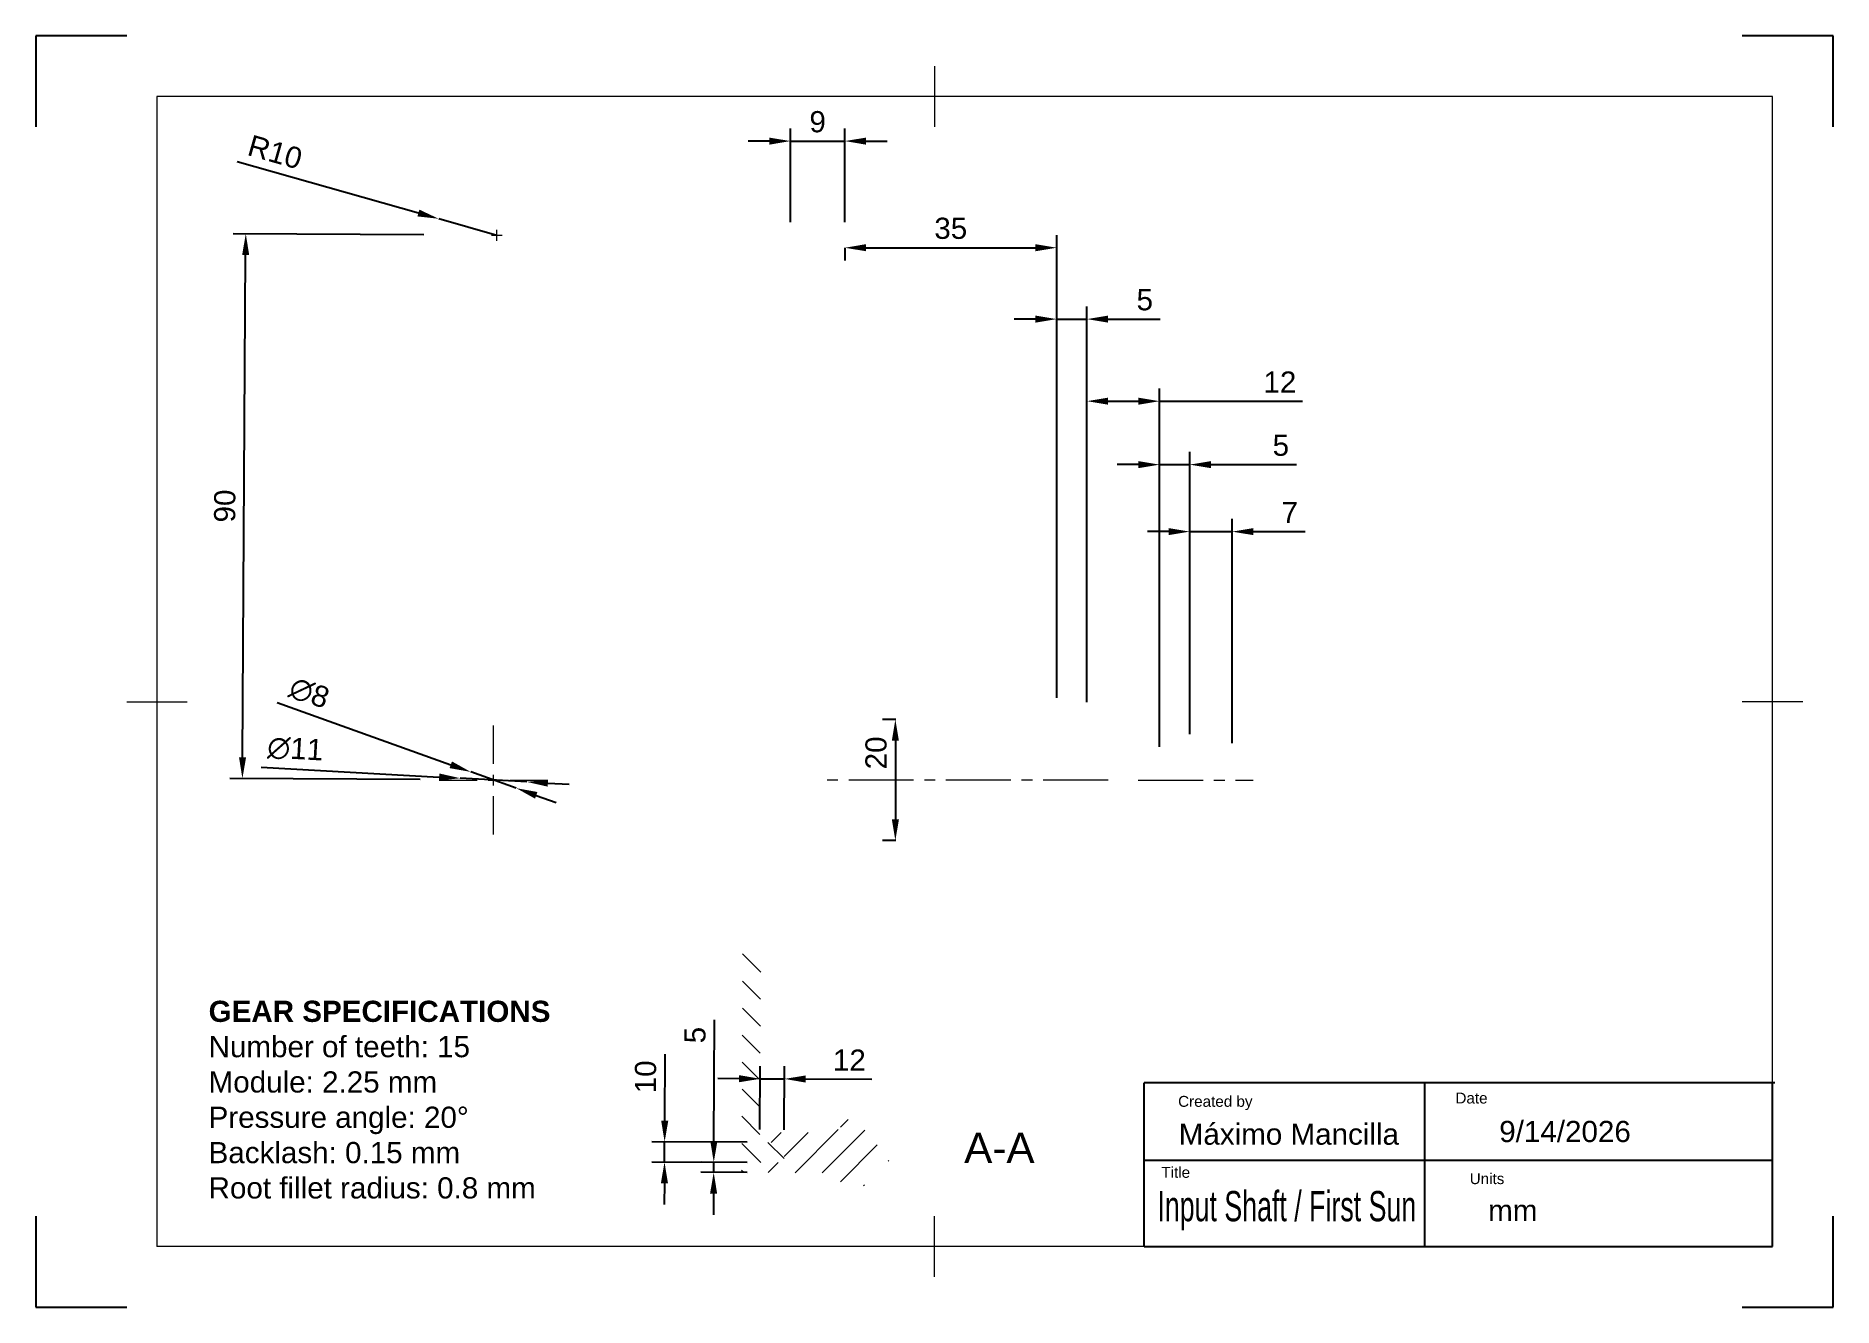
# Paper-space layout 'Sheet1' of a CAD drawing. Header units: millimetres. Extents: x 0 to 297, y 0 to 210.
import ezdxf
from ezdxf.enums import TextEntityAlignment as Align

# ---------------------------------------------------------------- set-up
doc = ezdxf.new("R2010")
doc.units = ezdxf.units.MM
doc.header["$LTSCALE"] = 0.75
doc.linetypes.add('CENTER2', pattern=[28.575, 19.05, -3.175, 3.175, -3.175])
for name, color, linetype, lineweight in [('BORDER', 7, 'Continuous', 18), ('FD_Dimensions', 7, 'Continuous', 18), ('Hatching', 7, 'Continuous', 18), ('Notes', 7, 'Continuous', 18), ('Smart Centers', 7, 'CENTER2', 18), ('TITLEBLOCK', 7, 'Continuous', 25), ('View Labels', 7, 'Continuous', 18)]:
    doc.layers.add(name, color=color, linetype=linetype, lineweight=lineweight)
doc.styles.add('FusionTitle', font='arial.ttf')
doc.styles.get("Standard").update_dxf_attribs({"font": 'arial.ttf'})
doc.dimstyles.new('Dim-ISO-25', dxfattribs={"dimtxt": 3.5, "dimasz": 3.5, "dimexe": 2.1, "dimexo": 2.1, "dimgap": 1.4, "dimtad": 1, "dimzin": 12, "dimdsep": 46, "dimtxsty": 'Standard', "dimcen": 0, "dimazin": 3, "dimtp": 0.1, "dimtm": 0.1, "dimtfac": 0.714286, "dimtmove": 0, "dimatfit": 3, "dimfxl": 1, "dimtzin": 12, "dimarcsym": 0})

# ---------------------------------------------------------------- blocks, each defined once
blk = doc.blocks.new('ISO_A4(L)_SHEET')
at = {"layer": 'BORDER'}
for p, q in [((148.5, 205), (148.5, 195)), ((287, 200), (20, 200)), ((20, 200), (20, 10)), ((287, 10), (287, 200)), ((15, 100), (25, 100)), ((292, 100), (282, 100)), ((148.5, 5), (148.5, 15)), ((287, 10), (20, 10))]:
    blk.add_line(p, q, dxfattribs=at)
at = {"layer": 'Defpoints'}
for p, q in [((0, 210), (0, 195)), ((15, 210), (0, 210)), ((297, 210), (282, 210)), ((297, 195), (297, 210)), ((0, 15), (0, 0)), ((297, 0), (297, 15)), ((0, 0), (15, 0)), ((282, 0), (297, 0))]:
    blk.add_line(p, q, dxfattribs=at)
blk = doc.blocks.new('*U25')
at = {"layer": 'Smart Centers', "color": 0, "ltscale": 0.75, "transparency": 16777216}
for p, q in [((0, 2.68), (0, 9)), ((-9, 0), (-2.68, 0)), ((2.68, 0), (9, 0)), ((0, -9), (0, -2.68))]:
    blk.add_line(p, q, dxfattribs=at)
at = {"layer": 'Smart Centers', "color": 0, "linetype": 'Continuous', "ltscale": 0.75, "transparency": 16777216}
for p, q in [((-0.89, 0), (0.89, 0)), ((0, -0.89), (0, 0.89))]:
    blk.add_line(p, q, dxfattribs=at)
blk = doc.blocks.new('*U26')
at = {"layer": 'Smart Centers', "color": 0, "linetype": 'Continuous', "ltscale": 0.75, "transparency": 16777216}
for p, q in [((-0.89, 0), (0.89, 0)), ((0, -0.89), (0, 0.89))]:
    blk.add_line(p, q, dxfattribs=at)
blk = doc.blocks.new('*D27')
at = {"layer": 'Defpoints', "color": 0, "transparency": 16777216}
for p in [(34.68, 177.32), (66.18, 177.12), (65.62, 87.13)]:
    blk.add_point(p, dxfattribs=at)
at = {"layer": 'FD_Dimensions', "color": 0, "lineweight": -2, "transparency": 16777216}
for p, q in [((64.08, 177.14), (32.58, 177.33)), ((34.14, 90.82), (34.66, 173.82)), ((63.52, 87.14), (32.02, 87.34))]:
    blk.add_line(p, q, dxfattribs=at)
at = {"layer": 'FD_Dimensions', "color": 0, "transparency": 16777216}
for points in [[(34.08, 173.82), (35.24, 173.82), (34.68, 177.32)], [(33.56, 90.83), (34.73, 90.82), (34.12, 87.32)]]:
    blk.add_solid(points, dxfattribs=at)
at = {"layer": 'FD_Dimensions', "color": 0, "transparency": 16777216, "insert": (31.22, 132.34), "char_height": 3.5, "attachment_point": 5, "rotation": 89.6434}
blk.add_mtext('90', dxfattribs=at)
blk = doc.blocks.new('*D28')
at = {"layer": 'Defpoints', "color": 0, "transparency": 16777216}
for p in [(66.56, 179.8), (76.18, 177.06)]:
    blk.add_point(p, dxfattribs=at)
at = {"layer": 'FD_Dimensions', "color": 0, "lineweight": -2, "transparency": 16777216}
for p, q in [((33.28, 189.26), (63.2, 180.75)), ((76.18, 177.06), (66.56, 179.8))]:
    blk.add_line(p, q, dxfattribs=at)
at = {"layer": 'FD_Dimensions', "color": 0, "transparency": 16777216}
blk.add_solid([(63.36, 181.31), (63.04, 180.19), (66.56, 179.8)], dxfattribs=at)
at = {"layer": 'FD_Dimensions', "color": 0, "transparency": 16777216, "insert": (39.52, 190.8), "char_height": 3.5, "attachment_point": 5, "rotation": 344.1288}
blk.add_mtext('R10', dxfattribs=at)
blk = doc.blocks.new('*D29')
at = {"layer": 'Defpoints', "color": 0, "transparency": 16777216}
for p in [(71.85, 88.41), (79.39, 85.72)]:
    blk.add_point(p, dxfattribs=at)
at = {"layer": 'FD_Dimensions', "color": 0, "lineweight": -2, "transparency": 16777216}
for p, q in [((39.87, 99.86), (68.56, 89.59)), ((79.39, 85.72), (71.85, 88.41)), ((82.68, 84.54), (85.98, 83.36))]:
    blk.add_line(p, q, dxfattribs=at)
at = {"layer": 'FD_Dimensions', "color": 0, "transparency": 16777216}
for points in [[(68.76, 90.14), (68.36, 89.04), (71.85, 88.41)], [(82.88, 85.09), (82.49, 83.99), (79.39, 85.72)]]:
    blk.add_solid(points, dxfattribs=at)
at = {"layer": 'FD_Dimensions', "color": 0, "transparency": 16777216, "insert": (45.17, 101.45), "char_height": 3.5, "attachment_point": 5, "rotation": 340.3124}
blk.add_mtext('∅8', dxfattribs=at)
blk = doc.blocks.new('*D30')
at = {"layer": 'Defpoints', "color": 0, "transparency": 16777216}
for p in [(70.13, 87.37), (81.11, 86.76)]:
    blk.add_point(p, dxfattribs=at)
at = {"layer": 'FD_Dimensions', "color": 0, "lineweight": -2, "transparency": 16777216}
for p, q in [((37.21, 89.21), (66.64, 87.56)), ((81.11, 86.76), (70.13, 87.37)), ((84.61, 86.56), (88.1, 86.37))]:
    blk.add_line(p, q, dxfattribs=at)
at = {"layer": 'FD_Dimensions', "color": 0, "transparency": 16777216}
for points in [[(66.67, 88.15), (66.6, 86.98), (70.13, 87.37)], [(84.64, 87.14), (84.57, 85.98), (81.11, 86.76)]]:
    blk.add_solid(points, dxfattribs=at)
at = {"layer": 'FD_Dimensions', "color": 0, "transparency": 16777216, "insert": (42.86, 92.18), "char_height": 3.5, "attachment_point": 5, "rotation": 356.8074}
blk.add_mtext('∅11', dxfattribs=at)
blk = doc.blocks.new('*U33')
at = {"layer": 'Smart Centers', "color": 0, "ltscale": 0.75, "transparency": 16777216}
blk.add_line((26, 0), (-21, 0), dxfattribs=at)
blk = doc.blocks.new('*U34')
at = {"layer": 'Smart Centers', "color": 0, "ltscale": 0.75, "transparency": 16777216}
blk.add_line((-6, 0), (13, 0), dxfattribs=at)
blk = doc.blocks.new('*D35')
at = {"layer": 'Defpoints', "color": 0, "transparency": 16777216}
for p in [(133.69, 192.63), (124.69, 177.12), (133.69, 177.12)]:
    blk.add_point(p, dxfattribs=at)
at = {"layer": 'FD_Dimensions', "color": 0, "lineweight": -2, "transparency": 16777216}
for p, q in [((124.69, 179.22), (124.69, 194.73)), ((133.69, 179.22), (133.69, 194.73)), ((121.19, 192.63), (117.69, 192.63)), ((124.69, 192.63), (133.69, 192.63)), ((137.19, 192.63), (140.69, 192.63))]:
    blk.add_line(p, q, dxfattribs=at)
at = {"layer": 'FD_Dimensions', "color": 0, "transparency": 16777216}
for points in [[(121.19, 193.21), (121.19, 192.04), (124.69, 192.63)], [(137.19, 193.21), (137.19, 192.04), (133.69, 192.63)]]:
    blk.add_solid(points, dxfattribs=at)
at = {"layer": 'FD_Dimensions', "color": 0, "transparency": 16777216, "insert": (129.19, 195.81), "char_height": 3.5, "attachment_point": 5}
blk.add_mtext('9', dxfattribs=at)
blk = doc.blocks.new('*D36')
at = {"layer": 'Defpoints', "color": 0, "transparency": 16777216}
for p in [(133.69, 177.12), (168.69, 175.01), (168.69, 98.56)]:
    blk.add_point(p, dxfattribs=at)
at = {"layer": 'FD_Dimensions', "color": 0, "lineweight": -2, "transparency": 16777216}
for p, q in [((168.69, 100.66), (168.69, 177.11)), ((133.69, 175.02), (133.69, 172.91)), ((137.19, 175.01), (165.19, 175.01))]:
    blk.add_line(p, q, dxfattribs=at)
at = {"layer": 'FD_Dimensions', "color": 0, "transparency": 16777216}
for points in [[(137.19, 175.6), (137.19, 174.43), (133.69, 175.01)], [(165.19, 175.6), (165.19, 174.43), (168.69, 175.01)]]:
    blk.add_solid(points, dxfattribs=at)
at = {"layer": 'FD_Dimensions', "color": 0, "transparency": 16777216, "insert": (151.19, 178.2), "char_height": 3.5, "attachment_point": 5}
blk.add_mtext('35', dxfattribs=at)
blk = doc.blocks.new('*D37')
at = {"layer": 'Defpoints', "color": 0, "transparency": 16777216}
for p in [(173.69, 163.22), (168.69, 98.56), (173.69, 97.83)]:
    blk.add_point(p, dxfattribs=at)
at = {"layer": 'FD_Dimensions', "color": 0, "lineweight": -2, "transparency": 16777216}
for p, q in [((168.69, 100.66), (168.69, 165.32)), ((173.69, 99.93), (173.69, 165.32)), ((165.19, 163.22), (161.69, 163.22)), ((168.69, 163.22), (173.69, 163.22)), ((177.19, 163.22), (185.81, 163.22))]:
    blk.add_line(p, q, dxfattribs=at)
at = {"layer": 'FD_Dimensions', "color": 0, "transparency": 16777216}
for points in [[(165.19, 163.8), (165.19, 162.64), (168.69, 163.22)], [(177.19, 163.8), (177.19, 162.64), (173.69, 163.22)]]:
    blk.add_solid(points, dxfattribs=at)
at = {"layer": 'FD_Dimensions', "color": 0, "transparency": 16777216, "insert": (183.25, 166.4), "char_height": 3.5, "attachment_point": 5}
blk.add_mtext('5', dxfattribs=at)
blk = doc.blocks.new('*D38')
at = {"layer": 'Defpoints', "color": 0, "transparency": 16777216}
for p in [(185.69, 149.66), (173.69, 99.83), (185.69, 99.83)]:
    blk.add_point(p, dxfattribs=at)
at = {"layer": 'FD_Dimensions', "color": 0, "lineweight": -2, "transparency": 16777216}
for p, q in [((173.69, 101.93), (173.69, 151.76)), ((185.69, 101.93), (185.69, 151.76)), ((177.19, 149.66), (182.19, 149.66)), ((185.69, 149.66), (209.3, 149.66))]:
    blk.add_line(p, q, dxfattribs=at)
at = {"layer": 'FD_Dimensions', "color": 0, "transparency": 16777216}
for points in [[(177.19, 150.24), (177.19, 149.08), (173.69, 149.66)], [(182.19, 150.24), (182.19, 149.08), (185.69, 149.66)]]:
    blk.add_solid(points, dxfattribs=at)
at = {"layer": 'FD_Dimensions', "color": 0, "transparency": 16777216, "insert": (205.58, 152.82), "char_height": 3.5, "attachment_point": 5}
blk.add_mtext('12', dxfattribs=at)
blk = doc.blocks.new('*D39')
at = {"layer": 'Defpoints', "color": 0, "transparency": 16777216}
for p in [(190.69, 139.18), (190.69, 92.56), (185.69, 90.47)]:
    blk.add_point(p, dxfattribs=at)
at = {"layer": 'FD_Dimensions', "color": 0, "lineweight": -2, "transparency": 16777216}
for p, q in [((185.69, 92.57), (185.69, 141.28)), ((190.69, 94.66), (190.69, 141.28)), ((182.19, 139.18), (178.69, 139.18)), ((185.69, 139.18), (190.69, 139.18)), ((194.19, 139.18), (208.3, 139.18))]:
    blk.add_line(p, q, dxfattribs=at)
at = {"layer": 'FD_Dimensions', "color": 0, "transparency": 16777216}
for points in [[(182.19, 139.76), (182.19, 138.59), (185.69, 139.18)], [(194.19, 139.76), (194.19, 138.59), (190.69, 139.18)]]:
    blk.add_solid(points, dxfattribs=at)
at = {"layer": 'FD_Dimensions', "color": 0, "transparency": 16777216, "insert": (205.74, 142.36), "char_height": 3.5, "attachment_point": 5}
blk.add_mtext('5', dxfattribs=at)
blk = doc.blocks.new('*D40')
at = {"layer": 'Defpoints', "color": 0, "transparency": 16777216}
for p in [(197.69, 128.11), (190.69, 92.56), (197.69, 91.06)]:
    blk.add_point(p, dxfattribs=at)
at = {"layer": 'FD_Dimensions', "color": 0, "lineweight": -2, "transparency": 16777216}
for p, q in [((187.19, 128.11), (183.69, 128.11)), ((190.69, 94.66), (190.69, 130.21)), ((190.69, 128.11), (197.69, 128.11)), ((197.69, 93.16), (197.69, 130.21)), ((201.19, 128.11), (209.75, 128.11))]:
    blk.add_line(p, q, dxfattribs=at)
at = {"layer": 'FD_Dimensions', "color": 0, "transparency": 16777216}
for points in [[(187.19, 128.69), (187.19, 127.53), (190.69, 128.11)], [(201.19, 128.69), (201.19, 127.53), (197.69, 128.11)]]:
    blk.add_solid(points, dxfattribs=at)
at = {"layer": 'FD_Dimensions', "color": 0, "transparency": 16777216, "insert": (207.22, 131.26), "char_height": 3.5, "attachment_point": 5}
blk.add_mtext('7', dxfattribs=at)
blk = doc.blocks.new('*D41')
at = {"layer": 'Defpoints', "color": 0, "transparency": 16777216}
for p in [(144.23, 97.06), (142.03, 77.06), (144.23, 77.06)]:
    blk.add_point(p, dxfattribs=at)
at = {"layer": 'FD_Dimensions', "color": 0, "lineweight": -2, "transparency": 16777216}
for p, q in [((142.13, 97.06), (139.93, 97.06)), ((142.03, 93.56), (142.03, 80.56)), ((142.13, 77.06), (139.93, 77.06))]:
    blk.add_line(p, q, dxfattribs=at)
at = {"layer": 'FD_Dimensions', "color": 0, "transparency": 16777216}
for points in [[(141.45, 93.56), (142.62, 93.56), (142.03, 97.06)], [(141.45, 80.56), (142.62, 80.56), (142.03, 77.06)]]:
    blk.add_solid(points, dxfattribs=at)
at = {"layer": 'FD_Dimensions', "color": 0, "transparency": 16777216, "insert": (138.85, 91.55), "char_height": 3.5, "attachment_point": 5, "rotation": 90}
blk.add_mtext('20', dxfattribs=at)
blk = doc.blocks.new('ISO_TITLEBLOCK 1')
at = {"layer": 'TITLEBLOCK'}
for p, q in [((-103.85, 0), (-103.85, 27.07)), ((0.39, 27.07), (-103.85, 27.07)), ((-57.45, -0.13), (-57.45, 26.93)), ((0, 0), (0, 27.07)), ((-103.85, 14.24), (-0.13, 14.24)), ((-103.85, 0), (0, 0))]:
    blk.add_line(p, q, dxfattribs=at)
at = {"layer": 'TITLEBLOCK', "style": 'FusionTitle'}
for s, p in [('Created by', (-98.24, 24.88)), ('Date', (-52.41, 25.43)), ('Title', (-101.01, 13.15)), ('Units', (-50.05, 12.11))]:
    blk.add_text(s, height=1.8, dxfattribs=at).set_placement(p, align=Align.TOP_LEFT)
blk.add_attdef('CREATED_DATE', text='', height=3.5, dxfattribs=at).set_placement((-23.42, 20.75), align=Align.TOP_RIGHT)
for tag, height, p in [('CREATED_BY', 3.5, (-98.14, 20.32)), ('TITLE_1', 5, (-101.67, 9.17))]:
    blk.add_attdef(tag, text='', height=height, dxfattribs=at).set_placement(p, align=Align.TOP_LEFT)
blk.add_attdef('Units', text='', height=3.5, dxfattribs=at).set_placement((-42.93, 7.7), align=Align.TOP_CENTER)
blk = doc.blocks.new('*D46')
at = {"layer": 'Defpoints', "color": 0, "transparency": 16777216}
for p in [(123.7, 37.69), (119.65, 27.21), (123.65, 27.19)]:
    blk.add_point(p, dxfattribs=at)
at = {"layer": 'FD_Dimensions', "color": 0, "lineweight": -2, "transparency": 16777216}
for p, q in [((119.66, 29.31), (119.7, 39.81)), ((123.66, 29.29), (123.7, 39.79)), ((116.2, 37.73), (112.7, 37.74)), ((119.7, 37.71), (123.7, 37.69)), ((127.2, 37.68), (138.14, 37.63))]:
    blk.add_line(p, q, dxfattribs=at)
at = {"layer": 'FD_Dimensions', "color": 0, "transparency": 16777216}
for points in [[(116.2, 38.31), (116.19, 37.14), (119.7, 37.71)], [(127.2, 38.26), (127.19, 37.09), (123.7, 37.69)]]:
    blk.add_solid(points, dxfattribs=at)
at = {"layer": 'FD_Dimensions', "color": 0, "transparency": 16777216, "insert": (134.43, 40.8), "char_height": 3.5, "attachment_point": 5, "rotation": 359.7343}
blk.add_mtext('12', dxfattribs=at)
blk = doc.blocks.new('*D47')
at = {"layer": 'Defpoints', "color": 0, "transparency": 16777216}
for p in [(103.9, 27.28), (119.65, 27.21), (119.63, 23.88)]:
    blk.add_point(p, dxfattribs=at)
at = {"layer": 'FD_Dimensions', "color": 0, "lineweight": -2, "transparency": 16777216}
for p, q in [((103.91, 30.78), (103.97, 41.76)), ((117.55, 27.22), (101.8, 27.29)), ((103.88, 23.95), (103.9, 27.28)), ((117.53, 23.89), (101.78, 23.96)), ((103.87, 20.45), (103.85, 16.95))]:
    blk.add_line(p, q, dxfattribs=at)
at = {"layer": 'FD_Dimensions', "color": 0, "transparency": 16777216}
for points in [[(103.33, 30.79), (104.5, 30.78), (103.9, 27.28)], [(103.28, 20.45), (104.45, 20.45), (103.88, 23.95)]]:
    blk.add_solid(points, dxfattribs=at)
at = {"layer": 'FD_Dimensions', "color": 0, "transparency": 16777216, "insert": (100.76, 38.03), "char_height": 3.5, "attachment_point": 5, "rotation": 89.7343}
blk.add_mtext('10', dxfattribs=at)
blk = doc.blocks.new('*D48')
at = {"layer": 'Defpoints', "color": 0, "transparency": 16777216}
for p in [(119.63, 23.88), (112.01, 22.25), (119.62, 22.21)]:
    blk.add_point(p, dxfattribs=at)
at = {"layer": 'FD_Dimensions', "color": 0, "lineweight": -2, "transparency": 16777216}
for p, q in [((112.03, 27.41), (112.13, 47.47)), ((117.53, 23.89), (109.92, 23.92)), ((112.01, 22.25), (112.02, 23.91)), ((117.52, 22.22), (109.91, 22.26)), ((111.99, 18.75), (111.98, 15.25))]:
    blk.add_line(p, q, dxfattribs=at)
at = {"layer": 'FD_Dimensions', "color": 0, "transparency": 16777216}
for points in [[(111.45, 27.42), (112.62, 27.41), (112.02, 23.91)], [(111.41, 18.75), (112.58, 18.74), (112.01, 22.25)]]:
    blk.add_solid(points, dxfattribs=at)
at = {"layer": 'FD_Dimensions', "color": 0, "transparency": 16777216, "insert": (108.93, 44.93), "char_height": 3.5, "attachment_point": 5, "rotation": 89.7343}
blk.add_mtext('5', dxfattribs=at)

psp = doc.layouts.new('Sheet1')

# ---------------------------------------------------------------- hatches: boundary and pattern name
at = {"layer": 'Hatching'}
h = psp.add_hatch(dxfattribs=at)
h.set_pattern_fill('ANSI31', color=256, angle=90, style=0)
h.paths.add_polyline_path([(116.6233, 22.2255), (119.6233, 22.2116), (119.631, 23.8784), (123.631, 23.8599), (123.6464, 27.1924), (119.6465, 27.2109), (119.6542, 28.8778), (119.7933, 58.8776), (116.7934, 58.8915)], flags=0)
h = psp.add_hatch(dxfattribs=at)
h.set_pattern_fill('ANSI31', color=256, style=0)
h.paths.add_polyline_path([(136.9974, 30.9684), (132.9975, 30.987), (132.9897, 29.316), (131.3231, 29.3237), (131.3207, 28.8237), (119.6542, 28.8778), (119.6465, 27.2109), (123.6464, 27.1924), (123.631, 23.8599), (119.631, 23.8784), (119.6233, 22.2116), (131.2898, 22.1575), (131.2875, 21.6574), (132.9541, 21.6497), (132.9467, 20.0458), (136.9467, 20.0272), (136.9634, 23.6313), (138.63, 23.6236), (138.6323, 24.1237), (140.9657, 24.1129), (140.978, 26.7786), (138.6447, 26.7894), (138.647, 27.2895), (136.9804, 27.2973)], flags=0)

# ---------------------------------------------------------------- block references
at = {"layer": 'BORDER'}
psp.add_blockref('ISO_A4(L)_SHEET', (0, 0), dxfattribs=at)
at = {"layer": 'Smart Centers', "ltscale": 0.75}
for name, p in [('*U26', (76.1813, 177.062)), ('*U25', (75.6211, 87.0637)), ('*U33', (151.1856, 87.0637)), ('*U34', (188.1856, 87.0637))]:
    psp.add_blockref(name, p, dxfattribs=at)
at = {"layer": 'TITLEBLOCK'}
ref = psp.add_blockref('ISO_TITLEBLOCK 1', (287, 10), dxfattribs=at)
ref.add_attrib('Units', 'mm', dxfattribs={"height": 3.5, "style": 'FusionTitle'}).set_placement((244.0702, 17.7017), align=Align.TOP_CENTER)
ref.add_attrib('CREATED_DATE', '9/14/2026', dxfattribs={"height": 3.5, "style": 'FusionTitle'}).set_placement((263.5783, 30.7546), align=Align.TOP_RIGHT)
ref.add_attrib('TITLE_1', 'Input Shaft / First Sun', dxfattribs={"height": 5, "style": 'FusionTitle', "width": 0.633318}).set_placement((185.3337, 19.1721), align=Align.TOP_LEFT)
ref.add_attrib('CREATED_BY', 'Máximo Mancilla', dxfattribs={"height": 3.5, "style": 'FusionTitle'}).set_placement((188.862, 30.3186), align=Align.TOP_LEFT)

# ---------------------------------------------------------------- texts
at = {"layer": 'Notes', "insert": (28.5323, 50.6076), "char_height": 3.5, "attachment_point": 1}
psp.add_mtext_dynamic_manual_height_columns('{\\fArial|b1|i0|c0|p34;GEAR SPECIFICATIONS^J}Number of teeth: 15^JModule: 2.25 mm^JPressure angle: 20°^JBacklash: 0.15 mm^JRoot fillet radius: 0.8 mm', width=60.153265, gutter_width=17.5, heights=[0], dxfattribs=at)
at = {"layer": 'View Labels', "insert": (159.2187, 23.7995), "char_height": 5, "width": 14.164393, "attachment_point": 8}
psp.add_mtext('A-A', dxfattribs=at)

# ---------------------------------------------------------------- dimensions: what is measured, and where the dimension line sits
at = {"layer": 'FD_Dimensions'}
for base, p1, p2, angle, override, picture, middle in [((133.6856, 192.6261), (124.6856, 177.1242), (133.6856, 177.1242), 180, {"dimlfac": -1}, '*D35', (129.1856, 195.8131)), ((103.8987, 27.284), (119.631, 23.8784), (119.6465, 27.2109), 269.734255, {"dimlfac": -3}, '*D47', (100.7615, 38.0348))]:
    dim = psp.add_linear_dim(base=base, p1=p1, p2=p2, angle=angle, dimstyle='Dim-ISO-25', override=override, dxfattribs=at)
    dim.commit()
    dim.dimension.update_dxf_attribs({"geometry": picture, "text_midpoint": middle})
dim = psp.add_radius_dim(center=(76.1813, 177.062), mpoint=(66.5625, 179.7967), dimstyle='Dim-ISO-25', override={"dimlfac": -1, "dimse1": 1, "dimclrd": 0, "dimclre": 0}, dxfattribs=at)
dim.commit()
dim.dimension.update_dxf_attribs({"geometry": '*D28', "text_midpoint": (38.6444, 187.7342), "dimtype": 164})
for base, p1, p2, angle, override, picture, middle, dimtype in [((168.6856, 175.0142), (133.6856, 177.1242), (168.6856, 98.5637), 180, {"dimlfac": -1}, '*D36', (151.1856, 175.0142), 160), ((185.6856, 149.6612), (173.6856, 99.8321), (185.6856, 99.8321), 0, {"dimlfac": -1}, '*D38', (205.5795, 149.6612), 161), ((197.6856, 128.1111), (190.6856, 92.5637), (197.6856, 91.0637), 180, {"dimlfac": -1}, '*D40', (207.2185, 128.1111), 160), ((142.0349, 77.0637), (144.2258, 97.0637), (144.2258, 77.0637), 270, {"dimlfac": -1}, '*D41', (142.0349, 91.5486), 160), ((112.0084, 22.2469), (119.631, 23.8784), (119.6233, 22.2116), 269.734255, {"dimlfac": -3}, '*D48', (112.1136, 44.9115), 161)]:
    dim = psp.add_linear_dim(base=base, p1=p1, p2=p2, angle=angle, dimstyle='Dim-ISO-25', override=override, dxfattribs=at)
    dim.commit()
    dim.dimension.update_dxf_attribs({"geometry": picture, "text_midpoint": middle, "dimtype": dimtype})
for p1, p2, distance, override, picture, middle in [((65.6213, 87.126), (66.1815, 177.1242), 31.5, {"dimlfac": -1, "dimclrd": 0, "dimclre": 0}, '*D27', (31.2151, 132.341)), ((119.6465, 27.2109), (123.6464, 27.1924), 10.5, {"dimlfac": -3, "dimclrd": 0, "dimclre": 0}, '*D46', (134.4338, 40.7997))]:
    dim = psp.add_aligned_dim(p1=p1, p2=p2, distance=distance, dimstyle='Dim-ISO-25', override=override, dxfattribs=at)
    dim.commit()
    dim.dimension.update_dxf_attribs({"geometry": picture, "text_midpoint": middle})
for base, p1, p2, picture, middle in [((173.6856, 163.2192), (168.6856, 98.5637), (173.6856, 97.8334), '*D37', (183.2459, 163.2192)), ((190.6856, 139.1772), (185.6856, 90.474), (190.6856, 92.5637), '*D39', (205.7424, 139.1772))]:
    dim = psp.add_linear_dim(base=base, p1=p1, p2=p2, dimstyle='Dim-ISO-25', override={"dimlfac": -1}, dxfattribs=at)
    dim.commit()
    dim.dimension.update_dxf_attribs({"geometry": picture, "text_midpoint": middle, "dimtype": 160})
for p1, p2, picture, middle in [((79.3873, 85.7162), (71.8549, 88.4113), '*D29', (44.0638, 98.3552)), ((81.1126, 86.7574), (70.1297, 87.37), '*D30', (42.6762, 88.9014))]:
    dim = psp.add_diameter_dim_2p(p1=p1, p2=p2, dimstyle='Dim-ISO-25', override={"dimlfac": -1}, dxfattribs=at)
    dim.commit()
    dim.dimension.update_dxf_attribs({"geometry": picture, "text_midpoint": middle, "dimtype": 163})

doc.saveas('drawing.dxf')
